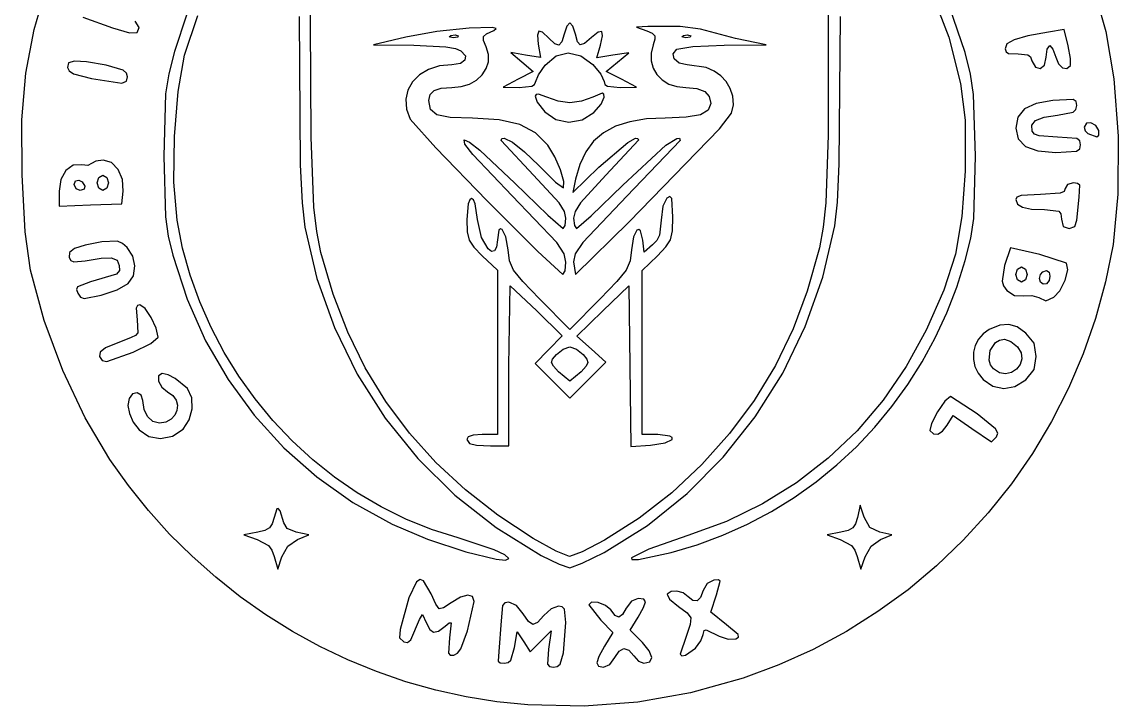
# Model space of a CAD drawing. Extents: x 1 to 102, y -1 to 101.
# Drawn here: x 0.6 to 102.1, y -1.1 to 62.2 of the extents above; entities that cross this region are included whole.
import ezdxf

# ---------------------------------------------------------------- set-up
doc = ezdxf.new("R2010")
doc.units = 0

msp = doc.modelspace()

# ---------------------------------------------------------------- linework, layer by layer
at = {"layer": 'Image'}
for p, q in [((27.314136, 62.128659), (27.31425, 78.22201)), ((75.115347, 78.110906), (75.207771, 62.115091)), ((1.720666, 61.538924), (2.999486, 65.86714)), ((99.894123, 64.943232), (100.910787, 61.374772)), ((84.855693, 64.828738), (86.376092, 60.843369)), ((15.866455, 62.957831), (14.721113, 59.524813)), ((87.897682, 59.434759), (86.494244, 63.540774)), ((6.220361, 62.696959), (8.979236, 61.707232)), ((11.437242, 61.72967), (11.081236, 62.326893)), ((15.647631, 59.172034), (16.890395, 62.858973)), ((26.255688, 62.746018), (26.363677, 49.041256)), ((27.366951, 51.578907), (27.314136, 62.128659)), ((51.302879, 62.170635), (51.025041, 61.85975)), ((51.580718, 61.85975), (51.302879, 62.170635)), ((75.207771, 62.115091), (75.21941, 51.778751)), ((76.24277, 49.108906), (76.350068, 62.746018)), ((0.943662, 57.495469), (1.720666, 61.538924)), ((8.979236, 61.707232), (10.557187, 61.25526)), ((10.557187, 61.25526), (11.270946, 61.282315)), ((11.270946, 61.282315), (11.437242, 61.72967)), ((11.437242, 61.72967), (11.437242, 61.72967)), ((38.995973, 61.352915), (36.133455, 60.84033)), ((42.002918, 61.675591), (38.995973, 61.352915)), ((40.147558, 60.858071), (40.300637, 61.000519)), ((40.300637, 61.000519), (40.690254, 61.068768)), ((40.300637, 61.000519), (40.300637, 61.000519)), ((40.690254, 61.068768), (40.976792, 60.972669)), ((40.976792, 60.972669), (40.928699, 60.830322)), ((44.106831, 61.730893), (42.002918, 61.675591)), ((43.304466, 60.897692), (43.595302, 61.147857)), ((43.320948, 60.543788), (43.304466, 60.897692)), ((43.595302, 61.147857), (44.260254, 61.441354)), ((44.49282, 61.63407), (44.106831, 61.730893)), ((44.260254, 61.441354), (44.49282, 61.63407)), ((48.433633, 61.402201), (48.302284, 61.036999)), ((48.302284, 61.036999), (48.376734, 60.204939)), ((48.783001, 61.307418), (48.433633, 61.402201)), ((49.362605, 60.759524), (48.783001, 61.307418)), ((50.773713, 61.112303), (50.55997, 60.398158)), ((51.025041, 61.85975), (50.773713, 61.112303)), ((51.832045, 61.112303), (51.580718, 61.85975)), ((52.030282, 60.393746), (51.832045, 61.112303)), ((53.925611, 61.317036), (53.30722, 60.819711)), ((54.262048, 61.368118), (53.925611, 61.317036)), ((54.135597, 60.090584), (54.328165, 60.962714)), ((54.328165, 60.962714), (54.262048, 61.368118)), ((58.534814, 61.830844), (57.476482, 61.762164)), ((57.476482, 61.762164), (58.428951, 61.413729)), ((58.428951, 61.413729), (58.927387, 61.199348)), ((61.526998, 61.836586), (58.534814, 61.830844)), ((58.927387, 61.199348), (59.167383, 60.969597)), ((59.167383, 60.969597), (59.187613, 60.641589)), ((63.412724, 61.570143), (61.526998, 61.836586)), ((61.666977, 60.858071), (61.820053, 61.000519)), ((61.820053, 61.000519), (62.20967, 61.068768)), ((61.820053, 61.000519), (61.820053, 61.000519)), ((62.20967, 61.068768), (62.496211, 60.972669)), ((62.496211, 60.972669), (62.448117, 60.830322)), ((66.631585, 60.730676), (63.412724, 61.570143)), ((93.710576, 60.961), (92.439379, 60.60005)), ((95.61239, 61.311132), (93.710576, 60.961)), ((97.059458, 61.538557), (95.61239, 61.311132)), ((97.443942, 60.023808), (97.059458, 61.538557)), ((100.910787, 61.374772), (101.669164, 56.969856)), ((36.133455, 60.84033), (33.134846, 60.125773)), ((33.134846, 60.125773), (36.859777, 60.089875)), ((36.859777, 60.089875), (39.82682, 59.945576)), ((39.82682, 59.945576), (40.720117, 59.79049)), ((40.513772, 60.787384), (40.147558, 60.858071)), ((40.928699, 60.830322), (40.513772, 60.787384)), ((43.577953, 59.939073), (43.320948, 60.543788)), ((43.782581, 59.244495), (43.577953, 59.939073)), ((48.376734, 60.204939), (48.581228, 58.944802)), ((49.910413, 60.235768), (49.362605, 60.759524)), ((50.290869, 60.110647), (49.910413, 60.235768)), ((50.55997, 60.398158), (50.290869, 60.110647)), ((52.275635, 60.118669), (52.030282, 60.393746)), ((52.667986, 60.267261), (52.275635, 60.118669)), ((53.30722, 60.819711), (52.667986, 60.267261)), ((53.805387, 58.939209), (54.135597, 60.090584)), ((59.026748, 60.132433), (58.835585, 59.371352)), ((59.187613, 60.641589), (59.026748, 60.132433)), ((61.217434, 59.731402), (62.705085, 59.963723)), ((62.033191, 60.787384), (61.666977, 60.858071)), ((62.448117, 60.830322), (62.033191, 60.787384)), ((62.705085, 59.963723), (65.590359, 60.084472)), ((65.590359, 60.084472), (69.47091, 60.125773)), ((69.47091, 60.125773), (66.631585, 60.730676)), ((86.376092, 60.843369), (87.479551, 56.547008)), ((91.749328, 60.209319), (91.590946, 59.769846)), ((92.439379, 60.60005), (91.749328, 60.209319)), ((95.495438, 59.743094), (95.724791, 60.053979)), ((95.724791, 60.053979), (96.022426, 59.743094)), ((97.663581, 58.870043), (97.443942, 60.023808)), ((14.721113, 59.524813), (14.192699, 57.442138)), ((15.045036, 55.814168), (15.647631, 59.172034)), ((40.720117, 59.79049), (41.235194, 59.57833)), ((41.235194, 59.57833), (41.637302, 59.115843)), ((41.637302, 59.115843), (41.602722, 58.702033)), ((43.775386, 58.567841), (43.782581, 59.244495)), ((47.208029, 59.178995), (45.83483, 59.413191)), ((45.83483, 59.413191), (46.877721, 58.544612)), ((48.581228, 58.944802), (47.208029, 59.178995)), ((49.041187, 58.263024), (50.051365, 59.099106)), ((50.051365, 59.099106), (51.168377, 59.3874)), ((51.168377, 59.3874), (52.323166, 59.127057)), ((52.323166, 59.127057), (53.446679, 58.317227)), ((55.288158, 59.170216), (53.805387, 58.939209)), ((56.770929, 59.401221), (55.288158, 59.170216)), ((55.728038, 58.538627), (56.770929, 59.401221)), ((58.835585, 59.371352), (58.838603, 58.645479)), ((60.872704, 59.293761), (61.217434, 59.731402)), ((60.974416, 58.821915), (60.872704, 59.293761)), ((88.389466, 57.41427), (87.897682, 59.434759)), ((91.590946, 59.769846), (91.702806, 59.496997)), ((91.702806, 59.496997), (91.926357, 59.330937)), ((91.926357, 59.330937), (92.800955, 59.281907)), ((92.800955, 59.281907), (93.709615, 59.219861)), ((93.709615, 59.219861), (93.94265, 59.014194)), ((93.94265, 59.014194), (94.085482, 58.664545)), ((95.237523, 58.255637), (95.400044, 58.995647)), ((95.400044, 58.995647), (95.495438, 59.743094)), ((95.400044, 58.995647), (95.400044, 58.995647)), ((96.022426, 59.743094), (96.281987, 58.995647)), ((96.281987, 58.995647), (96.531872, 58.366422)), ((97.651746, 58.223189), (97.663581, 58.870043)), ((4.894982, 58.455849), (4.802699, 58.025508)), ((4.802699, 58.025508), (4.972014, 57.71837)), ((5.454194, 58.631172), (4.894982, 58.455849)), ((6.582383, 58.557634), (5.454194, 58.631172)), ((8.381597, 58.24139), (6.582383, 58.557634)), ((9.970192, 57.787469), (8.381597, 58.24139)), ((38.236724, 57.85432), (37.397907, 57.354655)), ((39.244601, 58.176143), (38.236724, 57.85432)), ((40.398604, 58.290091), (39.244601, 58.176143)), ((41.17523, 58.404312), (40.398604, 58.290091)), ((41.602722, 58.702033), (41.17523, 58.404312)), ((43.203749, 57.360383), (43.575923, 57.93213)), ((43.575923, 57.93213), (43.775386, 58.567841)), ((46.877721, 58.544612), (47.920612, 57.676034)), ((48.396166, 57.348969), (49.041187, 58.263024)), ((53.446679, 58.317227), (54.174961, 57.425531)), ((54.685147, 57.676034), (55.728038, 58.538627)), ((58.838603, 58.645479), (59.02016, 57.975238)), ((59.02016, 57.975238), (59.364614, 57.381055)), ((61.437094, 58.444484), (60.974416, 58.821915)), ((62.175261, 58.290091), (61.437094, 58.444484)), ((63.932174, 58.02178), (62.175261, 58.290091)), ((64.665601, 57.69972), (63.932174, 58.02178)), ((94.085482, 58.664545), (94.419519, 58.049605)), ((94.419519, 58.049605), (94.857107, 57.926796)), ((94.857107, 57.926796), (95.237523, 58.255637)), ((96.531872, 58.366422), (96.899281, 57.996459)), ((96.899281, 57.996459), (97.300482, 57.932975)), ((97.300482, 57.932975), (97.651746, 58.223189)), ((0.595748, 53.197505), (0.943662, 57.495469)), ((4.972014, 57.71837), (5.375853, 57.45716)), ((5.375853, 57.45716), (7.033424, 57.005628)), ((7.033424, 57.005628), (9.854663, 56.596194)), ((10.289237, 57.521795), (9.970192, 57.787469)), ((10.288044, 56.758911), (10.380708, 57.183058)), ((10.380708, 57.183058), (10.289237, 57.521795)), ((10.380708, 57.183058), (10.380708, 57.183058)), ((14.192699, 57.442138), (13.89846, 55.58106)), ((37.397907, 57.354655), (36.75108, 56.70718)), ((42.019484, 56.500859), (42.678417, 56.87562)), ((42.678417, 56.87562), (43.203749, 57.360383)), ((46.524944, 56.940318), (45.129277, 56.204603)), ((47.920612, 57.676034), (46.524944, 56.940318)), ((48.127883, 56.675526), (48.396166, 57.348969)), ((54.174961, 57.425531), (54.477875, 56.729729)), ((56.080814, 56.940318), (54.685147, 57.676034)), ((57.476482, 56.204603), (56.080814, 56.940318)), ((59.364614, 57.381055), (59.856322, 56.883357)), ((59.856322, 56.883357), (60.479643, 56.502569)), ((65.28867, 57.26424), (64.665601, 57.69972)), ((65.791129, 56.724226), (65.28867, 57.26424)), ((88.671326, 55.543307), (88.389466, 57.41427)), ((101.669164, 56.969856), (102.053411, 51.692072)), ((9.854663, 56.596194), (10.288044, 56.758911)), ((14.706569, 51.647609), (15.045036, 55.814168)), ((36.319177, 55.941926), (36.125129, 55.088927)), ((36.75108, 56.70718), (36.319177, 55.941926)), ((38.368943, 55.521459), (38.744394, 55.894377)), ((38.744394, 55.894377), (39.404937, 56.106343)), ((39.404937, 56.106343), (40.379036, 56.173427)), ((40.379036, 56.173427), (41.246505, 56.259122)), ((41.246505, 56.259122), (42.019484, 56.500859)), ((45.129277, 56.204603), (46.628579, 56.189019)), ((46.628579, 56.189019), (47.779073, 56.293869)), ((47.779073, 56.293869), (48.043933, 56.446931)), ((48.043933, 56.446931), (48.127883, 56.675526)), ((48.127883, 56.675526), (48.127883, 56.675526)), ((54.477875, 56.729729), (54.552303, 56.465661)), ((54.552303, 56.465661), (54.801292, 56.29679)), ((54.801292, 56.29679), (55.97718, 56.189019)), ((55.97718, 56.189019), (57.476482, 56.204603)), ((60.479643, 56.502569), (61.218934, 56.259117)), ((61.218934, 56.259117), (62.058554, 56.173427)), ((62.058554, 56.173427), (63.074393, 56.083915)), ((63.074393, 56.083915), (63.791024, 55.812291)), ((63.791024, 55.812291), (64.215691, 55.353922)), ((66.162722, 56.088566), (65.791129, 56.724226)), ((66.393197, 55.366145), (66.162722, 56.088566)), ((87.479551, 56.547008), (87.913916, 53.145923)), ((13.89846, 55.58106), (13.739207, 49.823435)), ((36.125129, 55.088927), (36.191867, 54.178215)), ((38.250119, 54.971519), (38.368943, 55.521459)), ((38.406263, 54.147398), (38.250119, 54.971519)), ((48.188981, 55.532208), (48.10311, 55.387537)), ((48.10311, 55.387537), (48.299136, 54.817671)), ((48.395949, 55.571747), (48.188981, 55.532208)), ((48.299136, 54.817671), (48.992982, 53.931896)), ((49.168697, 55.300552), (48.395949, 55.571747)), ((50.224949, 54.92043), (49.168697, 55.300552)), ((51.302879, 54.762327), (50.224949, 54.92043)), ((52.38081, 54.92043), (51.302879, 54.762327)), ((53.437061, 55.300552), (52.38081, 54.92043)), ((54.309825, 55.662245), (53.437061, 55.300552)), ((54.203673, 54.637558), (54.477875, 55.283698)), ((54.447382, 55.566062), (54.309825, 55.662245)), ((54.477875, 55.283698), (54.447382, 55.566062)), ((64.215691, 55.353922), (64.355637, 54.704174)), ((66.472301, 54.56585), (66.393197, 55.366145)), ((88.844225, 49.823435), (88.671326, 55.543307)), ((96.017404, 54.991323), (94.462589, 54.705675)), ((97.888366, 55.073981), (96.017404, 54.991323)), ((98.165952, 54.888812), (97.888366, 55.073981)), ((98.222261, 54.504679), (98.165952, 54.888812)), ((36.191867, 54.178215), (36.542325, 53.239821)), ((39.00311, 53.653107), (38.406263, 54.147398)), ((48.992982, 53.931896), (50.011817, 53.216439)), ((52.440192, 53.179967), (53.544418, 53.863538)), ((53.544418, 53.86353), (54.203673, 54.637558)), ((53.544418, 53.863538), (53.544418, 53.86353)), ((64.128327, 54.077127), (63.397688, 53.658228)), ((64.355637, 54.704174), (64.128327, 54.077127)), ((65.172841, 52.366492), (66.287218, 53.800296)), ((66.287218, 53.800296), (66.472301, 54.56585)), ((93.393276, 54.200148), (92.776132, 53.449925)), ((94.462589, 54.705675), (93.393276, 54.200148)), ((96.437609, 53.62227), (97.891397, 53.893762)), ((97.891397, 53.893762), (98.153957, 54.135414)), ((98.153957, 54.135414), (98.222261, 54.504679)), ((0.604198, 48.10576), (0.595748, 53.197505)), ((36.542325, 53.239821), (38.895633, 50.609226)), ((40.233287, 53.411008), (39.00311, 53.653107)), ((42.289417, 53.343461), (40.233287, 53.411008)), ((44.767184, 53.205055), (42.289417, 53.343461)), ((46.670454, 52.771904), (44.767184, 53.205055)), ((48.13103, 51.996659), (46.670454, 52.771904)), ((50.011817, 53.216439), (51.211773, 52.965031)), ((51.211773, 52.965031), (52.440192, 53.179967)), ((56.86651, 53.018853), (55.549969, 52.59575)), ((58.392077, 53.26897), (56.86651, 53.018853)), ((60.134173, 53.351208), (58.392077, 53.26897)), ((62.090658, 53.42406), (60.134173, 53.351208)), ((63.397688, 53.658228), (62.090658, 53.42406)), ((87.913916, 53.145923), (87.888281, 48.449855)), ((92.776132, 53.449925), (92.577825, 52.430184)), ((94.058942, 52.703539), (94.416709, 53.129143)), ((94.416709, 53.129143), (95.202376, 53.430794)), ((95.202376, 53.430794), (96.437609, 53.62227)), ((99.117174, 52.890039), (98.927817, 52.524531)), ((99.544831, 52.924071), (99.117174, 52.890039)), ((100.000163, 52.677357), (99.544831, 52.924071)), ((49.280719, 50.831973), (48.13103, 51.996659)), ((54.434953, 51.994558), (53.513959, 51.210169)), ((55.549969, 52.59575), (54.434953, 51.994558)), ((56.801451, 43.738026), (65.172841, 52.366492)), ((75.21941, 51.778751), (75.003835, 45.498456)), ((92.577825, 52.430184), (92.797195, 51.421911)), ((94.107408, 52.140201), (94.058942, 52.703539)), ((94.314687, 51.877713), (94.107408, 52.140201)), ((94.735007, 51.707228), (94.314687, 51.877713)), ((98.927817, 52.524531), (99.010728, 52.187572)), ((99.010728, 52.187572), (99.246613, 51.913727)), ((99.246613, 51.913727), (100.10021, 51.615173)), ((100.272546, 52.200632), (100.000163, 52.677357)), ((100.10021, 51.615173), (100.270645, 51.775663)), ((100.270645, 51.775663), (100.272546, 52.200632)), ((100.272546, 52.200632), (100.272546, 52.200632)), ((14.666204, 47.424744), (14.706569, 51.647609)), ((27.628002, 45.121436), (27.366951, 51.578907)), ((41.583529, 50.946176), (41.516467, 51.329487)), ((41.516467, 51.329487), (42.010658, 51.136627)), ((42.330891, 49.977144), (41.583529, 50.946176)), ((42.010658, 51.136627), (42.979907, 50.386834)), ((44.952887, 51.281923), (45.026045, 51.463086)), ((47.951494, 48.059548), (44.952887, 51.281923)), ((45.026045, 51.463086), (45.234893, 51.487964)), ((45.234893, 51.487964), (45.995905, 51.11142)), ((45.995905, 51.11142), (47.108413, 50.237404)), ((49.914033, 49.782217), (49.280719, 50.831973)), ((53.513959, 51.210169), (52.779485, 50.237479)), ((54.002459, 48.804714), (56.667252, 51.100956)), ((57.652871, 51.303878), (54.654265, 48.059548)), ((56.215341, 47.15111), (60.19425, 50.839328)), ((61.533423, 51.284987), (56.594539, 46.119273)), ((56.667252, 51.100956), (57.397339, 51.482828)), ((57.397339, 51.482828), (57.587847, 51.465799)), ((57.587847, 51.465799), (57.652871, 51.303878)), ((60.19425, 50.839328), (61.197423, 51.470291)), ((61.197423, 51.470291), (61.449272, 51.480024)), ((61.449272, 51.480024), (61.533423, 51.284987)), ((92.797195, 51.421911), (93.471492, 50.720007)), ((96.447303, 51.587323), (94.735007, 51.707228)), ((98.220879, 51.469883), (96.447303, 51.587323)), ((98.508721, 51.256765), (98.220879, 51.469883)), ((98.506138, 50.504397), (98.57504, 50.881767)), ((98.57504, 50.881767), (98.508721, 51.256765)), ((98.57504, 50.881767), (98.57504, 50.881767)), ((102.053411, 51.692072), (102.036536, 46.323605)), ((13.739207, 49.823435), (13.87522, 44.202586)), ((38.895633, 50.609226), (43.628327, 45.718673)), ((45.977993, 46.152561), (42.330891, 49.977144)), ((42.979907, 50.386834), (46.21848, 47.323041)), ((47.108413, 50.237404), (48.444907, 48.951028)), ((50.445936, 48.557431), (49.914033, 49.782217)), ((52.779485, 50.237479), (52.224029, 49.071381)), ((88.715194, 44.066741), (88.844225, 49.823435)), ((93.471492, 50.720007), (94.624996, 50.309698)), ((94.624996, 50.309698), (96.281987, 50.176212)), ((96.281987, 50.176212), (98.200214, 50.291543)), ((98.200214, 50.291543), (98.506138, 50.504397)), ((5.33215, 48.986345), (4.661368, 48.508442)), ((6.13543, 49.018788), (5.33215, 48.986345)), ((6.699705, 48.980304), (6.13543, 49.018788)), ((7.049792, 49.151), (6.699705, 48.980304)), ((7.439884, 49.376758), (7.049792, 49.151)), ((8.100342, 49.470659), (7.439884, 49.376758)), ((8.884206, 49.232039), (8.100342, 49.470659)), ((9.506283, 48.593885), (8.884206, 49.232039)), ((26.363677, 49.041256), (26.528565, 45.51927)), ((48.444907, 48.951028), (49.991094, 47.433917)), ((51.586766, 46.47205), (54.002459, 48.804714)), ((52.224029, 49.071381), (51.840089, 47.706771)), ((76.08139, 45.587232), (76.24277, 49.108906)), ((0.891534, 42.832807), (0.604198, 48.10576)), ((4.661368, 48.508442), (4.201439, 47.675889)), ((7.558489, 47.353995), (7.71283, 47.853762)), ((7.71283, 47.853762), (8.087655, 48.059548)), ((8.087655, 48.059548), (8.462481, 47.853762)), ((8.462481, 47.853762), (8.616821, 47.353995)), ((9.891291, 47.672757), (9.506283, 48.593885)), ((50.322454, 45.496214), (47.951494, 48.059548)), ((50.756267, 47.485315), (50.445936, 48.557431)), ((51.840089, 47.706771), (51.586766, 46.47205)), ((54.654265, 48.059548), (52.283305, 45.496214)), ((87.888281, 48.449855), (87.600815, 44.250927)), ((4.201439, 47.675889), (4.030717, 46.579497)), ((5.441825, 47.207003), (5.563896, 47.53999)), ((5.605904, 46.812517), (5.441825, 47.207003)), ((5.441825, 47.207003), (5.441825, 47.207003)), ((5.563896, 47.53999), (5.848804, 47.616098)), ((6.000389, 46.648439), (5.605904, 46.812517)), ((5.848804, 47.616098), (6.174595, 47.452747)), ((6.353856, 46.771498), (6.000389, 46.648439)), ((6.174595, 47.452747), (6.419314, 47.067362)), ((6.419314, 47.067362), (6.353856, 46.771498)), ((7.71283, 46.854227), (7.558489, 47.353995)), ((7.558489, 47.353995), (7.558489, 47.353995)), ((8.087655, 46.648439), (7.71283, 46.854227)), ((8.462481, 46.854227), (8.087655, 46.648439)), ((8.616821, 47.353995), (8.462481, 46.854227)), ((9.963951, 46.585212), (9.891291, 47.672757)), ((14.957917, 43.897961), (14.666204, 47.424744)), ((46.21848, 47.323041), (49.258016, 44.355114)), ((49.991094, 47.433917), (50.724863, 46.89357)), ((50.724863, 46.89357), (50.756267, 47.485315)), ((53.297503, 44.304609), (56.215341, 47.15111)), ((97.163929, 46.824829), (97.059198, 46.566606)), ((97.377409, 47.203716), (97.163929, 46.824829)), ((97.915644, 47.353995), (97.377409, 47.203716)), ((98.310076, 47.31368), (97.915644, 47.353995)), ((98.507633, 47.136245), (98.310076, 47.31368)), ((98.448691, 46.03108), (98.507633, 47.136245)), ((4.030717, 46.579497), (4.030717, 45.208796)), ((9.851543, 45.413718), (9.963951, 46.585212)), ((42.048635, 45.786305), (41.909876, 45.424504)), ((42.212598, 45.90693), (42.048635, 45.786305)), ((42.384282, 45.786374), (42.212598, 45.90693)), ((42.546207, 45.424634), (42.384282, 45.786374)), ((43.628327, 45.718673), (48.347648, 41.000574)), ((50.093326, 41.833066), (45.977993, 46.152561)), ((56.594539, 46.119273), (52.499835, 41.835628)), ((60.298701, 45.942884), (59.911404, 45.19488)), ((60.575763, 46.098416), (60.298701, 45.942884)), ((60.736066, 45.924009), (60.575763, 46.098416)), ((60.827867, 44.180912), (60.736066, 45.924009)), ((92.693563, 46.036968), (92.577825, 45.80424)), ((92.577825, 45.80424), (92.729439, 45.385833)), ((93.077547, 46.188568), (92.693563, 46.036968)), ((94.870878, 46.295663), (93.077547, 46.188568)), ((96.69356, 46.40421), (94.870878, 46.295663)), ((97.059198, 46.566606), (96.69356, 46.40421)), ((98.226145, 43.914416), (98.448691, 46.03108)), ((102.036536, 46.323605), (101.591548, 41.646641)), ((4.030717, 45.208796), (6.94113, 45.311258)), ((6.94113, 45.311258), (9.851543, 45.413718)), ((26.528565, 45.51927), (26.793963, 43.25507)), ((27.884625, 42.847359), (27.628002, 45.121436)), ((41.909876, 45.424504), (41.777891, 43.977384)), ((42.770855, 43.977588), (42.546207, 45.424634)), ((50.808441, 44.712123), (50.322454, 45.496214)), ((50.950103, 44.098592), (50.808441, 44.712123)), ((51.797318, 44.712123), (51.655656, 44.098592)), ((52.283305, 45.496214), (51.797318, 44.712123)), ((59.911404, 45.19488), (59.769535, 43.912598)), ((75.003835, 45.498456), (74.763901, 43.272942)), ((75.823958, 43.371156), (76.08139, 45.587232)), ((92.729439, 45.385833), (93.205021, 45.100213)), ((93.205021, 45.100213), (94.035675, 44.936684)), ((94.035675, 44.936684), (95.252507, 44.884552)), ((95.252507, 44.884552), (96.567094, 44.746454)), ((96.567094, 44.746454), (96.768338, 44.481146)), ((13.87522, 44.202586), (14.121748, 42.433454)), ((15.470146, 41.32652), (14.957917, 43.897961)), ((41.777891, 43.977384), (41.811853, 42.826051)), ((43.123502, 42.314459), (42.770855, 43.977588)), ((49.258016, 44.355114), (50.680003, 43.120667)), ((50.870761, 43.407932), (50.950103, 44.098592)), ((51.655656, 44.098592), (51.735068, 43.407932)), ((51.837564, 38.887339), (56.801451, 43.738026)), ((51.925993, 43.120667), (53.297503, 44.304609)), ((56.801451, 43.738026), (56.801451, 43.738026)), ((59.769535, 43.912598), (59.598976, 42.514639)), ((60.797113, 42.91927), (60.827867, 44.180912)), ((87.600815, 44.250927), (86.994338, 40.763688)), ((88.427554, 42.235652), (88.715194, 44.066741)), ((96.768338, 44.481146), (96.811153, 44.002609)), ((96.811153, 44.002609), (96.969902, 43.319104)), ((98.056161, 43.308565), (98.226145, 43.914416)), ((98.226145, 43.914416), (98.226145, 43.914416)), ((1.375613, 39.266616), (0.891534, 42.832807)), ((26.793963, 43.25507), (27.893614, 38.516369)), ((28.250917, 40.900414), (27.884625, 42.847359)), ((41.811853, 42.826051), (41.986049, 42.053683)), ((44.737785, 42.985165), (44.600111, 42.091733)), ((44.881516, 43.106101), (44.737785, 42.985165)), ((45.049967, 43.033471), (44.881516, 43.106101)), ((45.385399, 42.378373), (45.049967, 43.033471)), ((50.680003, 43.120667), (50.870761, 43.407932)), ((51.735068, 43.407932), (51.925993, 43.120667)), ((57.523996, 42.988128), (57.207131, 42.374082)), ((57.69284, 43.04232), (57.523996, 42.988128)), ((57.84961, 42.912038), (57.69284, 43.04232)), ((58.069894, 42.050291), (57.84961, 42.912038)), ((60.628263, 42.097416), (60.797113, 42.91927)), ((74.763901, 43.272942), (74.410833, 41.333778)), ((74.718168, 38.629659), (75.823958, 43.371156)), ((96.969902, 43.319104), (97.516708, 43.120667)), ((97.516708, 43.120667), (98.056161, 43.308565)), ((6.462662, 41.606504), (5.47574, 41.286462)), ((7.996864, 41.890771), (6.462662, 41.606504)), ((9.44625, 41.951966), (7.996864, 41.890771)), ((9.906121, 41.761948), (9.44625, 41.951966)), ((10.345876, 41.391612), (9.906121, 41.761948)), ((14.121748, 42.433454), (14.54911, 40.659003)), ((41.986049, 42.053683), (42.408942, 41.401503)), ((43.744883, 41.24066), (43.123502, 42.314459)), ((44.600111, 42.091733), (44.528007, 41.407984)), ((45.592821, 41.161596), (45.385399, 42.378373)), ((50.78419, 40.795148), (50.093326, 41.833066)), ((52.499835, 41.835628), (51.817883, 40.806594)), ((57.207131, 42.374082), (57.013094, 41.16542)), ((58.182037, 40.937082), (58.069894, 42.050291)), ((58.975786, 41.629281), (58.182037, 40.937082)), ((59.354415, 42.037958), (58.975786, 41.629281)), ((59.598976, 42.514639), (59.354415, 42.037958)), ((60.206439, 41.424666), (60.628263, 42.097416)), ((87.900825, 40.179208), (88.427554, 42.235652)), ((101.591548, 41.646641), (100.899852, 38.190516)), ((4.992329, 40.90991), (4.968661, 40.45611)), ((5.47574, 41.286462), (4.992329, 40.90991)), ((10.870434, 40.591287), (10.345876, 41.391612)), ((11.059017, 39.66944), (10.870434, 40.591287)), ((14.54911, 40.659003), (15.885554, 36.585603)), ((16.169711, 38.809063), (15.470146, 41.32652)), ((29.389321, 37.060007), (28.250917, 40.900414)), ((42.408942, 41.401503), (43.189, 40.610732)), ((43.189, 40.610732), (44.600111, 39.268375)), ((44.063089, 41.020907), (43.744883, 41.24066)), ((44.336565, 41.063862), (44.063089, 41.020907)), ((44.528007, 41.407984), (44.336565, 41.063862)), ((45.719375, 40.136817), (45.592821, 41.161596)), ((48.347648, 41.000574), (50.660839, 38.887339)), ((50.950103, 40.029451), (50.78419, 40.795148)), ((51.817883, 40.806594), (51.655656, 40.03859)), ((57.013094, 41.16542), (56.886273, 40.143093)), ((58.005648, 39.240898), (59.416759, 40.610335)), ((59.416759, 40.610335), (60.206439, 41.424666)), ((74.410833, 41.333778), (73.290189, 37.344291)), ((86.994338, 40.763688), (85.934512, 37.438949)), ((92.106232, 41.356779), (91.545498, 39.726406)), ((94.813934, 40.725567), (92.106232, 41.356779)), ((97.290201, 39.929558), (94.813934, 40.725567)), ((4.968661, 40.45611), (5.133015, 40.187709)), ((5.133015, 40.187709), (5.401, 40.054405)), ((5.401, 40.054405), (6.461227, 40.14922)), ((6.461227, 40.14922), (7.926989, 40.40247)), ((7.926989, 40.40247), (8.870756, 40.423545)), ((8.870756, 40.423545), (9.396332, 40.198)), ((9.396332, 40.198), (9.607526, 39.711388)), ((9.607526, 39.711388), (9.62654, 39.237495)), ((10.908607, 38.770151), (11.059017, 39.66944)), ((46.094403, 39.275882), (45.719375, 40.136817)), ((50.865131, 39.222834), (50.950103, 40.029451)), ((50.950103, 40.029451), (50.950103, 40.029451)), ((51.655656, 40.03859), (51.837564, 38.887339)), ((56.886273, 40.143093), (56.510908, 39.281896)), ((87.126969, 37.714359), (87.900825, 40.179208)), ((91.545498, 39.726406), (91.312749, 38.257331)), ((92.732165, 39.387106), (93.106991, 39.592892)), ((93.106991, 39.592892), (93.481816, 39.387106)), ((97.400303, 39.32181), (97.290201, 39.929558)), ((2.662634, 34.627666), (1.375613, 39.266616)), ((9.350504, 38.91847), (6.93664, 38.187975)), ((9.62654, 39.237495), (9.350504, 38.91847)), ((10.416182, 38.037498), (10.908607, 38.770151)), ((17.048276, 36.355012), (16.169711, 38.809063)), ((44.600111, 39.268375), (44.600111, 31.669533)), ((46.946728, 38.221756), (46.094403, 39.275882)), ((50.660839, 38.887339), (50.865131, 39.222834)), ((56.510908, 39.281896), (55.659516, 38.226412)), ((58.005648, 31.655793), (58.005648, 39.240898)), ((73.1029, 34.074959), (74.718168, 38.629659)), ((92.577825, 38.887339), (92.732165, 39.387106)), ((92.732165, 38.387571), (92.577825, 38.887339)), ((92.577825, 38.887339), (92.577825, 38.887339)), ((93.481816, 39.387106), (93.636157, 38.887339)), ((93.636157, 38.887339), (93.481816, 38.387571)), ((94.783055, 38.5199), (94.871434, 38.865946)), ((94.871434, 38.865946), (95.097922, 39.133054)), ((95.097922, 39.133054), (95.420864, 39.240115)), ((95.420864, 39.240115), (95.66277, 39.086785)), ((95.66277, 39.086785), (95.744297, 38.729595)), ((95.744297, 38.729595), (95.664994, 38.322752)), ((97.14701, 38.348556), (97.400303, 39.32181)), ((5.751687, 37.752809), (5.650227, 37.499207)), ((6.93664, 38.187975), (5.751687, 37.752809)), ((9.41317, 37.469468), (10.416182, 38.037498)), ((10.416182, 38.037498), (10.416182, 38.037498)), ((27.893614, 38.516369), (29.517142, 33.967488)), ((45.658443, 30.420683), (45.790665, 37.829007)), ((45.790665, 37.829007), (48.25823, 35.516536)), ((48.505171, 36.617405), (46.946728, 38.221756)), ((55.659516, 38.226412), (54.104617, 36.621228)), ((54.365345, 35.508241), (56.770929, 37.844308)), ((56.770929, 37.844308), (56.866192, 30.410142)), ((86.203625, 35.327391), (87.126969, 37.714359)), ((91.312749, 38.257331), (91.445105, 37.822362)), ((91.445105, 37.822362), (91.760094, 37.405275)), ((93.106991, 38.181783), (92.732165, 38.387571)), ((93.481816, 38.387571), (93.106991, 38.181783)), ((94.874434, 38.176029), (94.783055, 38.5199)), ((95.127386, 37.982437), (94.874423, 38.176029)), ((94.874423, 38.176029), (94.874434, 38.176029)), ((95.42441, 38.020459), (95.127386, 37.982437)), ((95.664994, 38.322752), (95.42441, 38.020459)), ((96.667897, 37.375405), (97.14701, 38.348556)), ((100.899852, 38.190516), (99.977034, 34.816379)), ((5.650227, 37.499207), (5.786016, 37.139496)), ((5.786016, 37.139496), (6.025905, 36.790292)), ((6.025905, 36.790292), (6.359639, 36.652221)), ((6.359639, 36.652221), (7.942643, 36.955341)), ((7.942643, 36.955341), (9.41317, 37.469468)), ((15.885554, 36.585603), (17.597885, 32.747955)), ((30.746291, 33.558821), (29.389321, 37.060007)), ((51.306753, 33.800741), (48.505171, 36.617405)), ((54.104617, 36.621228), (51.306753, 33.800741)), ((73.290189, 37.344291), (71.988838, 33.846106)), ((85.934512, 37.438949), (84.286997, 33.727523)), ((91.760094, 37.405275), (92.453747, 36.926776)), ((92.453747, 36.926776), (93.291886, 36.895846)), ((93.291886, 36.895846), (94.08278, 36.928668)), ((94.08278, 36.928668), (94.711102, 36.75294)), ((94.711102, 36.75294), (95.351321, 36.450953)), ((95.351321, 36.450953), (96.100538, 36.767968)), ((96.100538, 36.767966), (96.667897, 37.375405)), ((96.100538, 36.767968), (96.100538, 36.767966)), ((11.292721, 35.99854), (11.178597, 35.77264)), ((11.178597, 35.77264), (11.257262, 34.685914)), ((11.519082, 36.065119), (11.292721, 35.99854)), ((11.993334, 35.724851), (11.519082, 36.065119)), ((12.548695, 34.909981), (11.993334, 35.724851)), ((18.097504, 33.973785), (17.048276, 36.355012)), ((48.25823, 35.516536), (50.593569, 33.204064)), ((4.387773, 29.995907), (2.662634, 34.627666)), ((11.257262, 34.685914), (11.318474, 33.496546)), ((13.01021, 33.929415), (12.548695, 34.909981)), ((51.959765, 33.172174), (54.365345, 35.508241)), ((85.136315, 33.023786), (86.203625, 35.327391)), ((99.977034, 34.816379), (98.831245, 31.533779)), ((11.318474, 33.496546), (11.111864, 33.23283)), ((13.202927, 33.092058), (13.01021, 33.929415)), ((19.30906, 31.674803), (18.097504, 33.973785)), ((29.517142, 33.967488), (31.635927, 29.648178)), ((32.377511, 30.250379), (30.746291, 33.558821)), ((71.988838, 33.846106), (70.33757, 30.461831)), ((71.009683, 29.751667), (73.1029, 34.074959)), ((84.286997, 33.727523), (82.445273, 30.371685)), ((90.133615, 33.785115), (89.558613, 33.390962)), ((91.095484, 34.176912), (90.133615, 33.785115)), ((91.927638, 34.259023), (91.095484, 34.176912)), ((92.70704, 34.024153), (91.927638, 34.259023)), ((93.510652, 33.465007), (92.70704, 34.024153)), ((10.701638, 33.056403), (8.341141, 32.107514)), ((11.111864, 33.23283), (10.701638, 33.056403)), ((10.906163, 31.692917), (12.528253, 32.483191)), ((12.528253, 32.483191), (13.202927, 33.092058)), ((17.597885, 32.747955), (19.670087, 29.165676)), ((50.593569, 33.204064), (49.346224, 31.919712)), ((53.304966, 31.97541), (51.959765, 33.172174)), ((83.930563, 30.809024), (85.136315, 33.023786)), ((89.120891, 32.890929), (88.823767, 32.31185)), ((89.558613, 33.390962), (89.120891, 32.890929)), ((90.212963, 31.861298), (90.715652, 32.590303)), ((90.715652, 32.590303), (91.091712, 32.809842)), ((91.091712, 32.809842), (91.535373, 32.890123)), ((91.535373, 32.890123), (92.133171, 32.682446)), ((92.133171, 32.682446), (92.755511, 32.183136)), ((94.274362, 32.523727), (93.510652, 33.465007)), ((94.482822, 31.302625), (94.274362, 32.523727)), ((7.846624, 31.692789), (7.783729, 31.302533)), ((8.341141, 32.107514), (7.846624, 31.692789)), ((8.442505, 30.832303), (10.906163, 31.692917)), ((10.906163, 31.692917), (10.906163, 31.692917)), ((20.674608, 29.467485), (19.30906, 31.674803)), ((44.600111, 31.669533), (44.600111, 24.070691)), ((49.346224, 31.919712), (48.098877, 30.63536)), ((49.717899, 31.05668), (50.064813, 31.475319)), ((50.064813, 31.475319), (50.693264, 31.976226)), ((50.693264, 31.976226), (51.302879, 32.184568)), ((51.302879, 32.184568), (51.912494, 31.976226)), ((51.912494, 31.976226), (52.540945, 31.475319)), ((52.540945, 31.475319), (52.887859, 31.05668)), ((54.650166, 30.778645), (53.304966, 31.97541)), ((58.005648, 24.070691), (58.005648, 31.655793)), ((88.670556, 31.680557), (88.664576, 31.023885)), ((88.823767, 32.31185), (88.670556, 31.680557)), ((90.120565, 30.958789), (90.212963, 31.861298)), ((92.755511, 32.183136), (93.089148, 31.626928)), ((93.089148, 31.626928), (93.148795, 31.065362)), ((98.831245, 31.533779), (97.470635, 28.352265)), ((7.783729, 31.302533), (8.009072, 30.916261)), ((8.009072, 30.916261), (8.442505, 30.832303)), ((48.098877, 30.63536), (49.700879, 29.03336)), ((49.622346, 30.743096), (49.717899, 31.05668)), ((49.793829, 30.398749), (49.622346, 30.743096)), ((52.983412, 30.743096), (52.81193, 30.398749)), ((52.887859, 31.05668), (52.983412, 30.743096)), ((52.976523, 29.105002), (54.650166, 30.778645)), ((70.33757, 30.461831), (68.361819, 27.222673)), ((82.591891, 28.688587), (83.930563, 30.809024)), ((88.664576, 31.023885), (88.809142, 30.368666)), ((90.257369, 30.522372), (90.120565, 30.958789)), ((90.531717, 30.13846), (90.257369, 30.522372)), ((92.984074, 30.544064), (92.644607, 30.108657)), ((93.148795, 31.065362), (92.984074, 30.544064)), ((94.274362, 30.081524), (94.482822, 31.302625)), ((6.443525, 25.627257), (4.387773, 29.995907)), ((13.578897, 29.715127), (13.222358, 29.504786)), ((13.222358, 29.504786), (13.229164, 29.012577)), ((14.12311, 29.586922), (13.578897, 29.715127)), ((14.790674, 29.2582), (14.12311, 29.586922)), ((22.185812, 27.361252), (20.674608, 29.467485)), ((31.635927, 29.648178), (34.22135, 25.598193)), ((34.282728, 27.134992), (32.377511, 30.250379)), ((45.658443, 23.012359), (45.658443, 30.420683)), ((50.248021, 29.887821), (49.793829, 30.398749)), ((51.302879, 29.009572), (50.248021, 29.887821)), ((50.248021, 29.887821), (50.248021, 29.887821)), ((52.357737, 29.887821), (51.302879, 29.009572)), ((52.81193, 30.398749), (52.357737, 29.887821)), ((56.866192, 30.410142), (56.961455, 22.975976)), ((68.470046, 25.704394), (71.009683, 29.751667)), ((82.445273, 30.371685), (80.309829, 27.267884)), ((88.809142, 30.368666), (89.107572, 29.741735)), ((89.107572, 29.741735), (89.563182, 29.169925)), ((91.073948, 29.774045), (90.531717, 30.13846)), ((90.531717, 30.13846), (90.531717, 30.13846)), ((91.639922, 29.678022), (91.073948, 29.774045)), ((92.180015, 29.804768), (91.639922, 29.678022)), ((92.644607, 30.108657), (92.180015, 29.804768)), ((93.510652, 29.140244), (94.274362, 30.081524)), ((13.229164, 29.012577), (13.537329, 28.446718)), ((13.537329, 28.446718), (14.08487, 28.01543)), ((15.925732, 28.334589), (14.790674, 29.2582)), ((19.670087, 29.165676), (22.086141, 25.858385)), ((49.700879, 29.03336), (51.302879, 27.431358)), ((51.302879, 27.431358), (52.976523, 29.105002)), ((81.125821, 26.667956), (82.591891, 28.688587)), ((89.563182, 29.169925), (90.471082, 28.540485)), ((90.471082, 28.540485), (91.476764, 28.325386)), ((91.476764, 28.325386), (92.512523, 28.525136)), ((92.512523, 28.525136), (93.510652, 29.140244)), ((93.510652, 29.140244), (93.510652, 29.140244)), ((10.507979, 27.421285), (10.409999, 26.762504)), ((10.837663, 27.845402), (10.507979, 27.421285)), ((11.26464, 27.937677), (10.837663, 27.845402)), ((11.634246, 27.722058), (11.26464, 27.937677)), ((11.791818, 27.222494), (11.634246, 27.722058)), ((14.08487, 28.01543), (14.571265, 27.687481)), ((14.571265, 27.687481), (14.86883, 27.264786)), ((16.307295, 27.475532), (15.925732, 28.334589)), ((16.353444, 26.454482), (16.307295, 27.475532)), ((86.558003, 27.598463), (86.032937, 27.157469)), ((89.004306, 25.988846), (86.558003, 27.598463)), ((97.470635, 28.352265), (95.903356, 25.281386)), ((10.409999, 26.762504), (10.54868, 26.00622)), ((11.909945, 26.399172), (11.791818, 27.222494)), ((12.23427, 25.734677), (11.909945, 26.399172)), ((14.86883, 27.264786), (14.988858, 26.790025)), ((14.988858, 26.790025), (14.942641, 26.305877)), ((16.082308, 25.435793), (16.353444, 26.454482)), ((23.834337, 25.365523), (22.185812, 27.361252)), ((36.461689, 24.212969), (34.282728, 27.134992)), ((68.361819, 27.222673), (66.087019, 24.15984)), ((80.309829, 27.267884), (77.896914, 24.430129)), ((79.537876, 24.75261), (81.125821, 26.667956)), ((86.032937, 27.157469), (85.337181, 26.159621)), ((8.722382, 21.777637), (6.443525, 25.627257)), ((10.54868, 26.00622), (10.899798, 25.228308)), ((12.719707, 25.290722), (12.23427, 25.734677)), ((14.396642, 25.480143), (13.919445, 25.223916)), ((14.741471, 25.855023), (14.396642, 25.480143)), ((14.942641, 26.305877), (14.741471, 25.855023)), ((15.512015, 24.58382), (16.082308, 25.435793)), ((22.086141, 25.858385), (24.830029, 22.845701)), ((25.611845, 23.489719), (23.834337, 25.365523)), ((34.22135, 25.598193), (37.244794, 21.857285)), ((65.515517, 21.977752), (68.470046, 25.704394)), ((85.337181, 26.159621), (84.769218, 25.092624)), ((86.245046, 24.949794), (86.778456, 25.8289)), ((86.778456, 25.8289), (88.531615, 24.616457)), ((90.711966, 24.590465), (89.004306, 25.988846)), ((10.899798, 25.228308), (11.439131, 24.504641)), ((11.439131, 24.504641), (12.346611, 23.893803)), ((13.321172, 25.129023), (12.719707, 25.290722)), ((13.919445, 25.223916), (13.321172, 25.129023)), ((14.538697, 23.936418), (15.512015, 24.58382)), ((15.512015, 24.58382), (15.512015, 24.58382)), ((77.896914, 24.430129), (75.222776, 21.872424)), ((77.833578, 22.948033), (79.537876, 24.75261)), ((84.769218, 25.092624), (84.627531, 24.444182)), ((84.627531, 24.444182), (84.965082, 24.128327)), ((85.37145, 24.114896), (85.810238, 24.392511)), ((85.810238, 24.392511), (86.245046, 24.949794)), ((88.531615, 24.616457), (90.329771, 23.384574)), ((90.91754, 24.192678), (90.711966, 24.590465)), ((95.903356, 25.281386), (94.137559, 22.330692)), ((12.346611, 23.893803), (13.431681, 23.705404)), ((13.431681, 23.705404), (14.538697, 23.936418)), ((27.510002, 21.743258), (25.611845, 23.489719)), ((38.91414, 21.484617), (36.461689, 24.212969)), ((41.90003, 23.863578), (41.780591, 23.606179)), ((41.780591, 23.606179), (42.013076, 23.247544)), ((42.369973, 24.018747), (41.90003, 23.863578)), ((43.189, 24.070691), (42.369973, 24.018747)), ((44.600111, 24.070691), (43.189, 24.070691)), ((59.446157, 24.070691), (58.005648, 24.070691)), ((60.570718, 23.934798), (59.446157, 24.070691)), ((60.136899, 23.29239), (60.767596, 23.62595)), ((60.77886, 23.792729), (60.570718, 23.934798)), ((60.767596, 23.62595), (60.77886, 23.792729)), ((66.087019, 24.15984), (63.538603, 21.304539)), ((84.965082, 24.128327), (85.37145, 24.114896)), ((90.329771, 23.384574), (90.79558, 23.872182)), ((90.79558, 23.872182), (90.91754, 24.192678)), ((90.79558, 23.872182), (90.79558, 23.872182)), ((24.830029, 22.845701), (27.885734, 20.147244)), ((42.013076, 23.247544), (42.680046, 23.081444)), ((42.680046, 23.081444), (43.953351, 23.012359)), ((43.953351, 23.012359), (45.658443, 23.012359)), ((56.961455, 22.975976), (58.778738, 23.082362)), ((58.778738, 23.082362), (60.136899, 23.29239)), ((76.018451, 21.259704), (77.833578, 22.948033)), ((94.137559, 22.330692), (92.181393, 19.509733)), ((10.44929, 19.358887), (8.722382, 21.777637)), ((29.520471, 20.135561), (27.510002, 21.743258)), ((37.244794, 21.857285), (40.677637, 18.465208)), ((41.639829, 18.950247), (38.91414, 21.484617)), ((62.177627, 18.616352), (65.515517, 21.977752)), ((75.222776, 21.872424), (72.303665, 19.608777)), ((63.538603, 21.304539), (60.742005, 18.687976)), ((74.098017, 19.693104), (76.018451, 21.259704)), ((12.300383, 17.054694), (10.44929, 19.358887)), ((27.885734, 20.147244), (31.237238, 17.782631)), ((31.634916, 18.676047), (29.520471, 20.135561)), ((72.303665, 19.608777), (69.155829, 17.653193)), ((72.077799, 18.253714), (74.098017, 19.693104)), ((92.181393, 19.509733), (90.043011, 16.828057)), ((33.845002, 17.374137), (31.634916, 18.676047)), ((40.677637, 18.465208), (44.491262, 15.461713)), ((44.638501, 16.610166), (41.639829, 18.950247)), ((60.742005, 18.687976), (57.722658, 16.341359)), ((58.487903, 15.664806), (62.177627, 18.616352)), ((31.237238, 17.782631), (34.868523, 15.771482)), ((36.142393, 16.239251), (33.845002, 17.374137)), ((69.155829, 17.653193), (65.795516, 16.019679)), ((69.963319, 16.947016), (72.077799, 18.253714)), ((78.196447, 17.544309), (77.936317, 16.405795)), ((78.553862, 16.415736), (78.196447, 17.544309)), ((14.268818, 14.869074), (12.300383, 17.054694)), ((23.930699, 16.405795), (23.765465, 15.811297)), ((24.182191, 17.201839), (23.930699, 16.405795)), ((24.322185, 17.221133), (24.182191, 17.201839)), ((24.496958, 17.015143), (24.322185, 17.221133)), ((24.839177, 15.896648), (24.496958, 17.015143)), ((38.518753, 15.280808), (36.142393, 16.239251)), ((47.909904, 14.464685), (44.638501, 16.610166)), ((57.722658, 16.341359), (54.505995, 14.295894)), ((67.760099, 15.778491), (69.963319, 16.947016)), ((77.936317, 16.405795), (77.754754, 15.814751)), ((79.072428, 15.477943), (78.553862, 16.415736)), ((90.043011, 16.828057), (87.730563, 14.295214)), ((23.510333, 15.430393), (23.087918, 15.192401)), ((23.765465, 15.811297), (23.510333, 15.430393)), ((25.143094, 15.39379), (24.839177, 15.896648)), ((25.991105, 15.048545), (25.143094, 15.39379)), ((34.868523, 15.771482), (38.146694, 14.401082)), ((40.965746, 14.508227), (38.518753, 15.280808)), ((44.491262, 15.461713), (48.657049, 12.886553)), ((54.477875, 13.167725), (58.487903, 15.664806)), ((65.795516, 16.019679), (62.238976, 14.722241)), ((65.473663, 14.753619), (67.760099, 15.778491)), ((77.487877, 15.432998), (77.060082, 15.192854)), ((77.754754, 15.814751), (77.487877, 15.432998)), ((80.011918, 15.038468), (79.072428, 15.477943)), ((16.34775, 12.806043), (14.268818, 14.869074)), ((22.420838, 15.026635), (21.140417, 14.785987)), ((21.140417, 14.785987), (22.370515, 14.371343)), ((22.370515, 14.371343), (23.409931, 13.794799)), ((23.087918, 15.192401), (22.420838, 15.026635)), ((25.220087, 13.736175), (26.094826, 14.35579)), ((27.137633, 14.789775), (25.991105, 15.048545)), ((26.094826, 14.35579), (27.137633, 14.789775)), ((26.094826, 14.35579), (26.094826, 14.35579)), ((38.146694, 14.401082), (41.678813, 13.226449)), ((44.301063, 13.415559), (40.965746, 14.508227)), ((50.054749, 13.276159), (47.909904, 14.464685)), ((47.909904, 14.464685), (47.909904, 14.464685)), ((54.505995, 14.295894), (52.462265, 13.226576)), ((62.238976, 14.722241), (58.613729, 13.474529)), ((63.109533, 13.877881), (65.473663, 14.753619)), ((76.395767, 15.026635), (75.115347, 14.785987)), ((75.115347, 14.785987), (76.345443, 14.371343)), ((76.345443, 14.371343), (77.38486, 13.794799)), ((77.060082, 15.192854), (76.395767, 15.026635)), ((79.195017, 13.736175), (80.069756, 14.35579)), ((81.112562, 14.789775), (80.011918, 15.038468)), ((80.069756, 14.35579), (81.112562, 14.789775)), ((80.069756, 14.35579), (80.069756, 14.35579)), ((87.730563, 14.295214), (85.252199, 11.920754)), ((23.409931, 13.794799), (23.716048, 13.365238)), ((23.716048, 13.365238), (23.937126, 12.783345)), ((24.662831, 12.765895), (25.220087, 13.736175)), ((41.678813, 13.226449), (44.503266, 12.530554)), ((45.296072, 12.943635), (44.301063, 13.415559)), ((51.279535, 12.781815), (50.054749, 13.276159)), ((52.462265, 13.226576), (51.279535, 12.781815)), ((58.613729, 13.474529), (57.023496, 12.676871)), ((60.673232, 13.156759), (63.109533, 13.877881)), ((77.38486, 13.794799), (77.690977, 13.365238)), ((77.690977, 13.365238), (77.912055, 12.783345)), ((78.637761, 12.765895), (79.195017, 13.736175)), ((18.530335, 10.869616), (16.34775, 12.806043)), ((23.937126, 12.783345), (24.27364, 11.609988)), ((24.27364, 11.609988), (24.662831, 12.765895)), ((44.503266, 12.530554), (45.349615, 12.450561)), ((45.658443, 12.596366), (45.296072, 12.943635)), ((45.349615, 12.450561), (45.658443, 12.596366)), ((45.658443, 12.596366), (45.658443, 12.596366)), ((48.657049, 12.886553), (50.307386, 12.075557)), ((52.453815, 12.155668), (54.477875, 13.167725)), ((54.477875, 13.167725), (54.477875, 13.167725)), ((57.023496, 12.676871), (57.048162, 12.503456)), ((57.048162, 12.503456), (57.649566, 12.510527)), ((57.649566, 12.510527), (60.673232, 13.156759)), ((60.673232, 13.156759), (60.673232, 13.156759)), ((77.912055, 12.783345), (78.24857, 11.609988)), ((78.24857, 11.609988), (78.637761, 12.765895)), ((50.307386, 12.075557), (51.302879, 11.736458)), ((51.302879, 11.736458), (52.453815, 12.155668)), ((85.252199, 11.920754), (82.616071, 9.714225)), ((20.809727, 9.063808), (18.530335, 10.869616)), ((37.117817, 10.436595), (36.417044, 8.968561)), ((37.448961, 10.65016), (37.117817, 10.436595)), ((37.780184, 10.531557), (37.448961, 10.65016)), ((38.481584, 9.342236), (37.780184, 10.531557)), ((64.008582, 10.289291), (63.654815, 9.632973)), ((64.627353, 10.600532), (64.008582, 10.289291)), ((65.058399, 10.637507), (64.627353, 10.600532)), ((64.877474, 9.233265), (65.228968, 10.502855)), ((65.228968, 10.502855), (65.058399, 10.637507)), ((38.900761, 8.362668), (38.481584, 9.342236)), ((41.87523, 9.225257), (41.189449, 9.028991)), ((42.315383, 9.095565), (41.87523, 9.225257)), ((60.685489, 9.551998), (60.324638, 9.296008)), ((60.324638, 9.296008), (60.549461, 8.831008)), ((61.217705, 9.588064), (60.685489, 9.551998)), ((61.784411, 9.420576), (61.217705, 9.588064)), ((62.248728, 9.065903), (61.784411, 9.420576)), ((63.654815, 9.632973), (63.414322, 8.998544)), ((64.355637, 7.65271), (64.877474, 9.233265)), ((82.616071, 9.714225), (79.83033, 7.685178)), ((23.179084, 7.392635), (20.809727, 9.063808)), ((36.417044, 8.968561), (35.600431, 6.038666)), ((39.214811, 7.956916), (38.900761, 8.362668)), ((40.312734, 8.510001), (39.620034, 8.035766)), ((41.189449, 9.028991), (40.312734, 8.510001)), ((41.837242, 5.90737), (42.455216, 8.636681)), ((42.455216, 8.636681), (42.315383, 9.095565)), ((45.078105, 8.250205), (44.952887, 6.828698)), ((45.296809, 8.490375), (45.078105, 8.250205)), ((45.67485, 8.548487), (45.296809, 8.490375)), ((46.363512, 8.257869), (45.67485, 8.548487)), ((46.997765, 7.492386), (46.363512, 8.257869)), ((50.270151, 8.195711), (49.586152, 7.93664)), ((50.614754, 8.136753), (50.270151, 8.195711)), ((50.821408, 7.913549), (50.614754, 8.136753)), ((53.327365, 8.557745), (53.066769, 8.3007)), ((53.066769, 8.3007), (54.172946, 6.911623)), ((53.931257, 8.527111), (53.327365, 8.557745)), ((54.611603, 8.26883), (53.931257, 8.527111)), ((55.101563, 7.842932), (54.611603, 8.26883)), ((57.019358, 8.654299), (56.530351, 8.019321)), ((57.645309, 8.901264), (57.019358, 8.654299)), ((58.146908, 8.841444), (57.645309, 8.901264)), ((58.139241, 8.075736), (58.311872, 8.598174)), ((58.311872, 8.598174), (58.146908, 8.841444)), ((60.549461, 8.831008), (61.35974, 8.149483)), ((61.35974, 8.149483), (62.165651, 7.580313)), ((62.684287, 8.704123), (62.248728, 9.065903)), ((63.081815, 8.685299), (62.684287, 8.704123)), ((63.414322, 8.998544), (63.081815, 8.685299)), ((25.631559, 5.860113), (23.179084, 7.392635)), ((37.391004, 6.960989), (37.665, 7.408256)), ((37.665, 7.408256), (38.016971, 6.696406)), ((39.620034, 8.035766), (39.214811, 7.956916)), ((47.477903, 6.762151), (46.997765, 7.492386)), ((48.896465, 7.313766), (48.326452, 6.682323)), ((49.586152, 7.93664), (48.896465, 7.313766)), ((50.946219, 6.696406), (50.821408, 7.913549)), ((55.502623, 7.326451), (55.101563, 7.842932)), ((55.852566, 7.180988), (55.502623, 7.326451)), ((56.184204, 7.410595), (55.852566, 7.180988)), ((56.530351, 8.019321), (56.184204, 7.410595)), ((56.900328, 5.984726), (57.628059, 7.178413)), ((57.628059, 7.178413), (58.139241, 8.075736)), ((62.165651, 7.580313), (62.501158, 7.126477)), ((62.501158, 7.126477), (62.441668, 6.490146)), ((65.822308, 6.47259), (64.355637, 7.65271)), ((79.83033, 7.685178), (76.903126, 5.843161)), ((36.591647, 5.077626), (37.391004, 6.960989)), ((38.016971, 6.696406), (38.338013, 6.045432)), ((39.14895, 5.879868), (39.756141, 6.341331)), ((39.756141, 6.341331), (40.137905, 6.65916)), ((40.137905, 6.65916), (40.311033, 6.64672)), ((40.311033, 6.64672), (40.179648, 5.248418)), ((44.952887, 6.828698), (44.732402, 4.006478)), ((47.887199, 6.495291), (47.477903, 6.762151)), ((48.326452, 6.682323), (47.887199, 6.495291)), ((50.723673, 3.874187), (50.946219, 6.696406)), ((54.172946, 6.911623), (55.279125, 5.770337)), ((62.441668, 6.490146), (62.062589, 5.373491)), ((66.890568, 5.556433), (65.822308, 6.47259)), ((28.16031, 4.470256), (25.631559, 5.860113)), ((35.600431, 6.038666), (35.556336, 5.27758)), ((35.556336, 5.27758), (35.941553, 4.899094)), ((36.294972, 4.842157), (36.591647, 5.077626)), ((38.338013, 6.045432), (38.69579, 5.777244)), ((38.69579, 5.777244), (39.14895, 5.879868)), ((40.179648, 5.248418), (40.070006, 3.833289)), ((41.230684, 4.257297), (41.837242, 5.90737)), ((41.837242, 5.90737), (41.837242, 5.90737)), ((46.194263, 4.35455), (46.439322, 5.805053)), ((46.439322, 5.805053), (47.037105, 4.893784)), ((48.612708, 4.942589), (49.590527, 5.902657)), ((49.590527, 5.902657), (49.348315, 4.226966)), ((55.279125, 5.770337), (54.525725, 4.493417)), ((58.021814, 4.827649), (56.900328, 5.984726)), ((62.062589, 5.373491), (61.533423, 3.741639)), ((63.442828, 4.977536), (63.650084, 5.579279)), ((63.650084, 5.579279), (63.727805, 5.935897)), ((63.727805, 5.935897), (63.914667, 6.00893)), ((63.914667, 6.00893), (65.126891, 5.40399)), ((65.126891, 5.40399), (65.974534, 5.136243)), ((65.974534, 5.136243), (66.681755, 5.160976)), ((66.681755, 5.160976), (66.927138, 5.322092)), ((66.927138, 5.322092), (66.890568, 5.556433)), ((76.903126, 5.843161), (73.84261, 4.197725)), ((30.758491, 3.227081), (28.16031, 4.470256)), ((35.941553, 4.899094), (36.294972, 4.842157)), ((40.921022, 3.844515), (41.230684, 4.257297)), ((45.852468, 3.20033), (46.194263, 4.35455)), ((47.037105, 4.893784), (47.634888, 3.982518)), ((47.634888, 3.982518), (48.612708, 4.942589)), ((49.348315, 4.226966), (49.257237, 2.820215)), ((54.525725, 4.493417), (54.002368, 3.530407)), ((55.865537, 4.043948), (56.30331, 4.278496)), ((56.30331, 4.278496), (56.761988, 4.134501)), ((56.761988, 4.134501), (57.218225, 3.609604)), ((58.64878, 4.050045), (58.021814, 4.827649)), ((62.005459, 3.656273), (62.944531, 4.315159)), ((62.944531, 4.315159), (63.442828, 4.977536)), ((62.944531, 4.315159), (62.944531, 4.315159)), ((73.84261, 4.197725), (70.656933, 2.758417)), ((33.419258, 2.134602), (30.758491, 3.227081)), ((40.070006, 3.833289), (40.235848, 3.647998)), ((40.235848, 3.647998), (40.585511, 3.667931)), ((40.585511, 3.667931), (40.921022, 3.844515)), ((44.732402, 4.006478), (44.679249, 3.10048)), ((44.679249, 3.10048), (44.865929, 2.943261)), ((45.593058, 2.969827), (45.852468, 3.20033)), ((50.402312, 2.833845), (50.723673, 3.874187)), ((50.723673, 3.874187), (50.723673, 3.874187)), ((54.002368, 3.530407), (53.813213, 2.936078)), ((54.997598, 2.810343), (55.472019, 3.433217)), ((55.472017, 3.433217), (55.865537, 4.043948)), ((55.472019, 3.433217), (55.472017, 3.433217)), ((57.218225, 3.609604), (57.677864, 3.111307)), ((57.677864, 3.111307), (58.164207, 2.904051)), ((58.164207, 2.904051), (58.723134, 3.045599)), ((58.883606, 3.441813), (58.64878, 4.050045)), ((58.723134, 3.045599), (58.883606, 3.441813)), ((61.533423, 3.741639), (61.666339, 3.587748)), ((61.666339, 3.587748), (62.005459, 3.656273)), ((36.135766, 1.196836), (33.419258, 2.134602)), ((44.865929, 2.943261), (45.230559, 2.904051)), ((45.230559, 2.904051), (45.593058, 2.969827)), ((49.257237, 2.820215), (49.436125, 2.59976)), ((49.436125, 2.59976), (49.805556, 2.551272)), ((49.805556, 2.551272), (50.150891, 2.615896)), ((50.150891, 2.615896), (50.402312, 2.833845)), ((53.813213, 2.936078), (53.954196, 2.634882)), ((53.954196, 2.634882), (54.421252, 2.551272)), ((54.421252, 2.551272), (54.997598, 2.810343)), ((70.656933, 2.758417), (67.354246, 1.534789)), ((38.901172, 0.417798), (36.135766, 1.196836)), ((67.354246, 1.534789), (62.474815, 0.162921)), ((41.70863, -0.198497), (38.901172, 0.417798)), ((62.474815, 0.162921), (57.617723, -0.693348)), ((44.551297, -0.648034), (41.70863, -0.198497)), ((47.422328, -0.926796), (44.551297, -0.648034)), ((52.645913, -1.050945), (47.422328, -0.926796)), ((47.422328, -0.926796), (47.422328, -0.926796)), ((57.617723, -0.693348), (52.645913, -1.050945))]:
    msp.add_line(p, q, dxfattribs=at)

doc.saveas('drawing.dxf')
